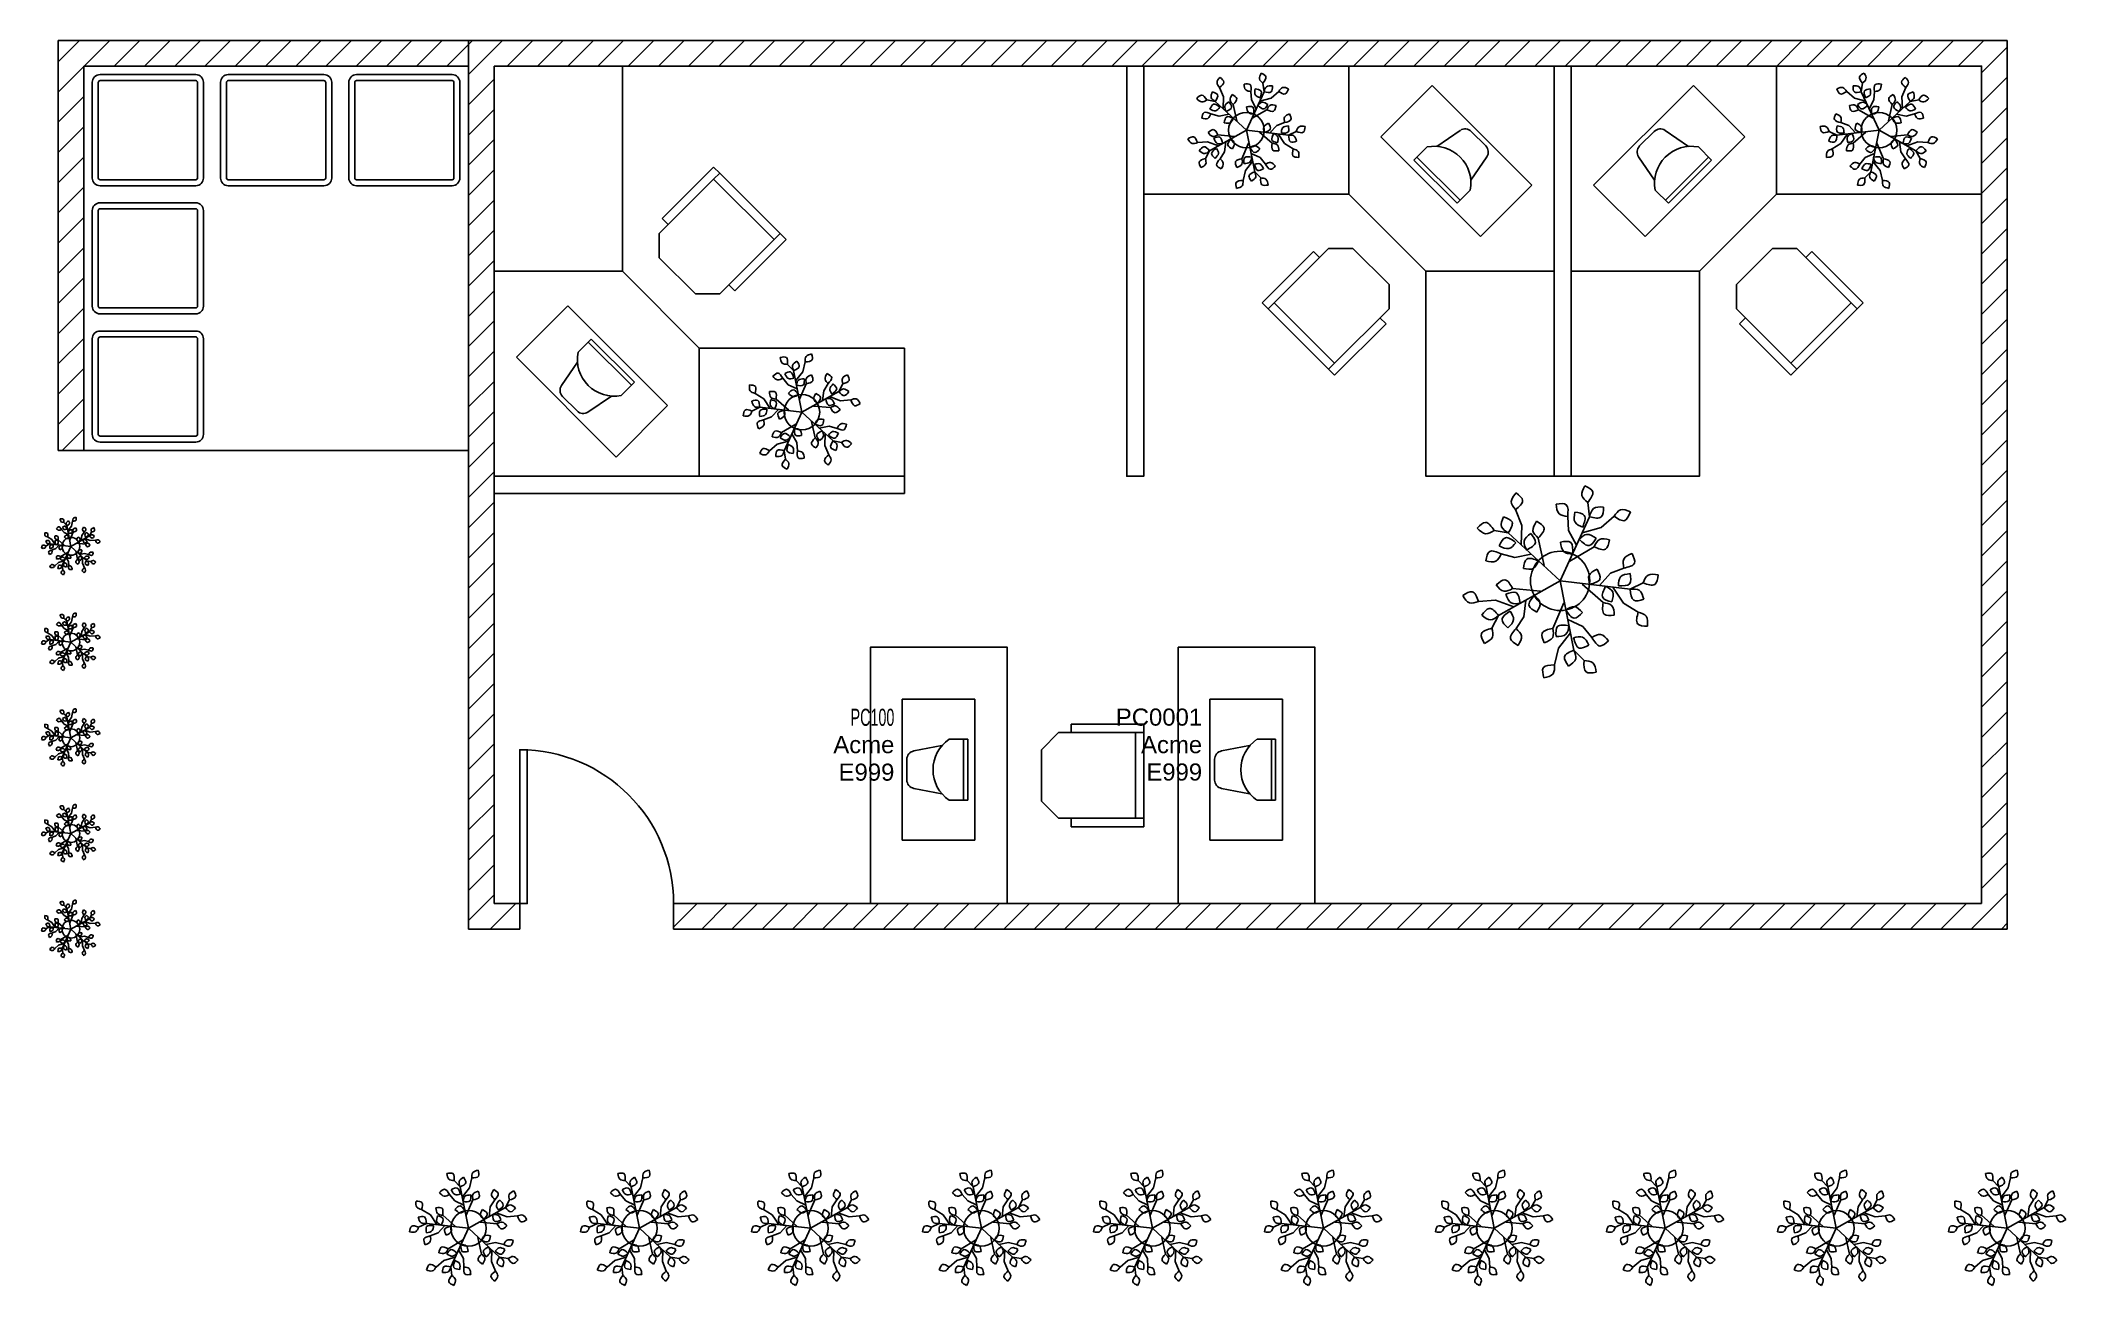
# Model space of a CAD drawing. Header units: millimetres. Extents: x 172 to 12021, y 358 to 7648.
import ezdxf
from ezdxf.enums import TextEntityAlignment as Align

# ---------------------------------------------------------------- set-up
doc = ezdxf.new("R2010")
doc.units = ezdxf.units.MM
doc.header["$LTSCALE"] = 200
doc.header["$MEASUREMENT"] = 0
for name, color, linetype in [('Bins', 150, 'Continuous'), ('CHAIRS', 100, 'Continuous'), ('DESKS', 7, 'Continuous'), ('Doors', 82, 'Continuous'), ('Furniture', 1, 'Continuous'), ('Hatching', 10, 'Continuous'), ('PCS', 10, 'Continuous'), ('PLANTS', 3, 'Continuous'), ('Walls', 42, 'Continuous')]:
    doc.layers.add(name, color=color, linetype=linetype)
doc.styles.get("Standard").update_dxf_attribs({"font": 'arial.ttf'})

# ---------------------------------------------------------------- blocks, each defined once
blk = doc.blocks.new('LEAF')
at = {"layer": 'PLANTS', "end_tangent": (0.962728, 0.27047)}
blk.add_spline([(0, 0), (-1.96, 1.89), (-3.91, 0.55)], degree=3, dxfattribs=at)
at = {"layer": 'PLANTS'}
blk.add_spline([(0, 0), (-1.96, -0.79), (-3.91, 0.55)], degree=3, dxfattribs=at)
blk = doc.blocks.new('PLANT')
at = {"layer": 'PLANTS'}
for p, q in [((-8.94, 12.99), (-10.48, 16.67)), ((0, 0), (6.9, 15.01)), ((1.96, 11.78), (1.76, 15.09)), ((6.9, 15.01), (6.44, 18.36)), ((9.59, 12.51), (12.61, 15.12)), ((-12.14, 11.21), (-15.47, 11.8)), ((0, 0), (-12.14, 11.21)), ((-9.12, 8.41), (-8.94, 12.99)), ((-3.71, 3.61), (-5.13, 10.02)), ((3.86, 8.39), (1.96, 11.78)), ((5.18, 11.27), (9.59, 12.51)), ((-10.6, 5.51), (-13.81, 6.34)), ((-6.79, 6.26), (-10.6, 5.51)), ((2.29, 4.64), (7.94, 7.98)), ((0, 0), (-14.41, -8.09)), ((0, 0), (16.41, -1.93)), ((0, 0), (3.24, -16.2)), ((9.17, -1.08), (11.81, 1.77)), ((11.81, 1.77), (14.9, 2.99)), ((-15.11, -4.49), (-19.09, -4.82)), ((-10.82, -6.07), (-15.11, -4.49)), ((-4.58, -2.41), (-11.11, -1.79)), ((-8.05, -4.52), (-8.51, -8.38)), ((5.12, -0.74), (10.04, -5.09)), ((12.32, -1.45), (14.86, -5.25)), ((16.41, -1.93), (19.45, -0.45)), ((-14.41, -8.09), (-16, -11.07)), ((-8.51, -8.38), (-10.29, -11.17)), ((0.88, -5.1), (-1.74, -11.12)), ((1.81, -9.05), (5.34, -10.69)), ((14.86, -5.25), (18.27, -7.32)), ((2.43, -12.17), (-0.4, -15.76)), ((5.34, -10.69), (7.45, -13.24)), ((-0.4, -15.76), (-1.32, -19.64)), ((3.24, -16.2), (5.58, -18.64))]:
    blk.add_line(p, q, dxfattribs=at)
blk.add_circle((0, 0), 6.94, dxfattribs=at)
for p, rotation in [((-10.48, 16.67), 275.0403243146722), ((1.76, 15.09), 320.7033619510831), ((6.44, 18.36), 288), ((-12.14, 11.21), 294.9348524070542), ((-5.13, 10.02), 283.8275635624211), ((5.3, 12.61), 306.4161162851195), ((6.9, 15.01), 222.9348524070542), ((12.61, 15.12), 203.0403243146722), ((-10.36, 8.94), 18.41611628511951), ((-7.87, 7.26), 263.5135545668045), ((2.9, 6.3), 323.1792104330925), ((4.47, 9.73), 191.5135545668045), ((7.94, 7.98), 211.8275635624211), ((-13.81, 6.34), 32.70336195108312), ((-5.1, 4.7), 35.17921043309246), ((14.9, 2.99), 248.7033619510831), ((-11.11, -1.79), 355.8275635624211), ((6.89, -0.81), 251.1792104330924), ((13.63, -1.14), 234.4161162851195), ((19.45, -0.45), 216), ((-19.09, -4.82), 347.0403243146721), ((-9.34, -5.24), 335.5135545668045), ((-6.05, -3.4), 107.1792104330925), ((10.04, -5.09), 139.8275635624211), ((10.64, -1.25), 119.5135545668045), ((16.41, -1.93), 150.9348524070542), ((-14.41, -8.09), 6.934852407054164), ((-11.7, -7.09), 90.41611628511951), ((2.1, -10.5), 47.51355456680455), ((1.36, -6.8), 179.1792104330925), ((18.27, -7.32), 131.0403243146722), ((-16, -11.07), 72), ((-10.29, -11.17), 104.7033619510831), ((-1.74, -11.12), 67.8275635624211), ((3.13, -13.32), 162.4161162851195), ((7.45, -13.24), 176.7033619510831), ((-1.32, -19.64), 59.0403243146722), ((3.24, -16.2), 78.93485240705415), ((5.58, -18.64), 144)]:
    blk.add_blockref('LEAF', p, dxfattribs=dict(at, rotation=rotation))
blk.add_blockref('LEAF', (-15.47, 11.8), dxfattribs=at)
blk = doc.blocks.new('MONITOR')
at = {"layer": 'PCS'}
for p, q in [((-5.61, 5.09), (-4.38, 11.61)), ((2.41, 13.24), (-2.41, 13.24)), ((5.61, 5.09), (4.38, 11.61)), ((-7.15, 3.36), (-7.15, -1)), ((-7.15, 0), (7.15, 0)), ((7.15, 3.36), (7.15, -1)), ((-7.15, -1), (7.15, -1))]:
    blk.add_line(p, q, dxfattribs=at)
for centre, radius, start, end in [((-2.41, 11.24), 2, 90, 169.3381), ((2.41, 11.24), 2, 10.6619, 90), ((0, -1.46), 8.62, 33.9811, 146.0189)]:
    blk.add_arc(centre, radius, start, end, dxfattribs=at)
blk = doc.blocks.new('PC')
at = {"layer": 'PCS'}
for p, q in [((-16.5, 17), (16.5, 17)), ((-16.5, 0), (-16.5, 17)), ((16.5, 17), (16.5, 0)), ((16.5, 0), (-16.5, 0))]:
    blk.add_line(p, q, dxfattribs=at)
at = {"layer": 'Walls'}
blk.add_blockref('MONITOR', (0, 2.62), dxfattribs=at)
blk = doc.blocks.new('DESK')
at = {"layer": 'DESKS'}
for points in [[(-96, -30), (-96, 0), (-48, 0), (-48, -30)], [(-48, 0), (0, 0), (0, -48), (-30, -48), (-48, -30)], [(0, -96), (-30, -96), (-30, -48), (0, -48)]]:
    blk.add_lwpolyline(points, close=True, dxfattribs=at)
blk = doc.blocks.new('CHAIR')
at = {"layer": 'CHAIRS'}
for p, q in [((-10, 0), (-12, 0)), ((-12, 0), (-12, -17)), ((-10, 0), (10, 0)), ((-10, -2), (-10, 0)), ((12, 0), (10, 0)), ((10, 0), (10, -2)), ((12, -17), (12, 0)), ((-10, -20), (-10, -2)), ((-10, -2), (10, -2)), ((10, -2), (10, -20)), ((-10, -17), (-12, -17)), ((12, -17), (10, -17)), ((-10, -20), (-6, -24)), ((10, -20), (6, -24)), ((6, -24), (-6, -24))]:
    blk.add_line(p, q, dxfattribs=at)
blk = doc.blocks.new('*U16')
for p, q in [((0, 0), (0, -100)), ((900, 0), (900, -100))]:
    blk.add_line(p, q)
blk.add_lwpolyline([(0, 0), (0, 900), (43.75, 900), (43.75, 0)], close=True)
blk.add_arc((0, 0), 900, 0, 90)
blk = doc.blocks.new('PC_Attributes')
for p, q in [((-425, -825), (-425, 0)), ((-425, 0), (0, 0)), ((0, 0), (0, -825)), ((-149, -234), (-40, -234)), ((-65, -591), (-65, -234)), ((-40, -591), (-40, -234)), ((-397, -352), (-397, -473)), ((-193, -272), (-356, -303)), ((-193, -553), (-356, -522)), ((-149, -591), (-40, -591)), ((0, -825), (-425, -825))]:
    blk.add_line(p, q)
for centre, radius, start, end in [((-29, -413), 215, 123.9811, 236.0189), ((-347, -352), 50, 100.6619, 180), ((-347, -473), 50, 180, 259.3381)]:
    blk.add_arc(centre, radius, start, end)
for tag, p in [('PC_ID', (-470, -155)), ('PC_MANU', (-470, -316)), ('EMP_ID', (-470, -476))]:
    blk.add_attdef(tag, text='', height=100).set_placement(p, align=Align.RIGHT)

msp = doc.modelspace()

# ---------------------------------------------------------------- hatches: boundary and pattern name
at = {"layer": 'Hatching'}
h = msp.add_hatch(dxfattribs=at)
h.set_pattern_fill('ANSI31', color=256, scale=1000)
h.paths.add_polyline_path([(2675, 7648), (275, 7648), (275, 5248), (425, 5248), (425, 7498), (2675, 7498)])
h = msp.add_hatch(dxfattribs=at)
h.set_pattern_fill('ANSI31', color=256, scale=1000)
h.paths.add_polyline_path([(11675, 7648), (2675, 7648), (2675, 2448), (2975, 2448), (2975, 2598), (2825, 2598), (2825, 7498), (3575, 7498), (11525, 7498), (11525, 6748), (11525, 2598), (3875, 2598), (3875, 2448), (11675, 2448)])

# ---------------------------------------------------------------- linework, layer by layer
at = {"layer": 'Bins'}
for points in [[(520, 6798), (1080, 6798, 0.414214), (1125, 6843), (1125, 7403, 0.414214), (1080, 7448), (520, 7448, 0.414214), (475, 7403), (475, 6843, 0.414214)], [(520, 6833), (1080, 6833, 0.414214), (1090, 6843), (1090, 7403, 0.414214), (1080, 7413), (520, 7413, 0.414214), (510, 7403), (510, 6843, 0.414214)], [(1830, 6798), (1270, 6798, -0.414214), (1225, 6843), (1225, 7403, -0.414214), (1270, 7448), (1830, 7448, -0.414214), (1875, 7403), (1875, 6843, -0.414214)], [(1830, 6833), (1270, 6833, -0.414214), (1260, 6843), (1260, 7403, -0.414214), (1270, 7413), (1830, 7413, -0.414214), (1840, 7403), (1840, 6843, -0.414214)], [(2580, 6798), (2020, 6798, -0.414214), (1975, 6843), (1975, 7403, -0.414214), (2020, 7448), (2580, 7448, -0.414214), (2625, 7403), (2625, 6843, -0.414214)], [(2580, 6833), (2020, 6833, -0.414214), (2010, 6843), (2010, 7403, -0.414214), (2020, 7413), (2580, 7413, -0.414214), (2590, 7403), (2590, 6843, -0.414214)], [(520, 6048), (1080, 6048, 0.414214), (1125, 6093), (1125, 6653, 0.414214), (1080, 6698), (520, 6698, 0.414214), (475, 6653), (475, 6093, 0.414214)], [(520, 6083), (1080, 6083, 0.414214), (1090, 6093), (1090, 6653, 0.414214), (1080, 6663), (520, 6663, 0.414214), (510, 6653), (510, 6093, 0.414214)], [(520, 5298), (1080, 5298, 0.414214), (1125, 5343), (1125, 5903, 0.414214), (1080, 5948), (520, 5948, 0.414214), (475, 5903), (475, 5343, 0.414214)], [(520, 5333), (1080, 5333, 0.414214), (1090, 5343), (1090, 5903, 0.414214), (1080, 5913), (520, 5913, 0.414214), (510, 5903), (510, 5343, 0.414214)]]:
    msp.add_lwpolyline(points, format="xyb", close=True, dxfattribs=at)
at = {"layer": 'Furniture'}
for points in [[(5826, 2598), (5826, 4098), (5026, 4098), (5026, 2598)], [(6826, 2598), (6826, 4098), (7626, 4098), (7626, 2598)]]:
    msp.add_lwpolyline(points, close=True, dxfattribs=at)
at = {"layer": 'Walls'}
for p, q in [((2675, 7648), (275, 7648)), ((275, 7648), (275, 5248)), ((2675, 7648), (11675, 7648)), ((2675, 2448), (2675, 7648)), ((11675, 7648), (11675, 2448)), ((425, 7498), (425, 5248)), ((2675, 7498), (425, 7498)), ((2825, 7498), (11525, 7498)), ((2825, 2598), (2825, 7498)), ((11525, 7498), (11525, 2598)), ((275, 5248), (425, 5248)), ((425, 5248), (2675, 5248)), ((2975, 2598), (2825, 2598)), ((2975, 2598), (2975, 2448)), ((11525, 2598), (3875, 2598)), ((3875, 2598), (3875, 2448)), ((2975, 2448), (2675, 2448)), ((11675, 2448), (3875, 2448))]:
    msp.add_line(p, q, dxfattribs=at)
for points in [[(6625, 7498), (6625, 5098), (6525, 5098), (6525, 7498)], [(9125, 7498), (9125, 5098), (9025, 5098), (9025, 7498)], [(2825, 5098), (5225, 5098), (5225, 4998), (2825, 4998)]]:
    msp.add_lwpolyline(points, close=True, dxfattribs=at)

# ---------------------------------------------------------------- block references
at = {"layer": 'CHAIRS', "yscale": 25, "zscale": 25}
for p, xscale, rotation in [((4321, 6695), -25, 314.9999999999999), ((7529, 5901), -25, 134.9999999999999), ((10621, 5901), 25, 225.0000000000001), ((6626, 3348), -25, 269.9999999999999)]:
    msp.add_blockref('CHAIR', p, dxfattribs=dict(at, xscale=xscale, rotation=rotation))
at = {"layer": 'DESKS', "xscale": 25, "yscale": 25, "zscale": 25, "rotation": 180}
msp.add_blockref('DESK', (2825, 5098), dxfattribs=at)
at = {"layer": 'DESKS', "yscale": 25, "zscale": 25}
for p, xscale in [((9025, 7498), 25), ((9125, 7498), -25)]:
    msp.add_blockref('DESK', p, dxfattribs=dict(at, xscale=xscale))
at = {"layer": 'Doors'}
msp.add_blockref('*U16', (2975, 2598), dxfattribs=at)
at = {"layer": 'PCS'}
for p, xscale, yscale, zscale, rotation in [((8302, 6793), 25, 25, 25, 315), ((9848, 6793), -25, 25, 25, 45), ((3548, 5803), 25.00000000000001, 25.00000000000001, 25.00000000000001, 135)]:
    msp.add_blockref('PC', p, dxfattribs=dict(at, xscale=xscale, yscale=yscale, zscale=zscale, rotation=rotation))
ref = msp.add_blockref('PC_Attributes', (5636, 3794), dxfattribs=at)
ref.add_attrib('PC_ID', 'PC100', dxfattribs={"layer": '0', "color": 3, "height": 100, "width": 0.6}).set_placement((5166, 3638), align=Align.RIGHT)
ref.add_attrib('PC_MANU', 'Acme', dxfattribs={"layer": '0', "height": 100}).set_placement((5166, 3478), align=Align.RIGHT)
ref.add_attrib('EMP_ID', 'E999', dxfattribs={"layer": '0', "height": 100}).set_placement((5166, 3317), align=Align.RIGHT)
msp.add_blockref('PC_Attributes', (7436, 3794), dxfattribs=at).add_auto_attribs({'PC_ID': 'PC0001', 'PC_MANU': 'Acme', 'EMP_ID': 'E999'})
at = {"layer": 'PLANTS'}
for p, xscale, yscale, zscale in [((7225, 7123), 15, 15, 15), ((10925, 7123), -15, 15, 15), ((9060, 4486), 25, 25, 25)]:
    msp.add_blockref('PLANT', p, dxfattribs=dict(at, xscale=xscale, yscale=yscale, zscale=zscale))
at = {"layer": 'PLANTS', "rotation": 180}
for p, xscale, yscale, zscale in [((4625, 5473), 15, 15, 15), ((350, 4688), 7.500000000000001, 7.500000000000001, 7.500000000000001), ((350, 4128), 7.500000000000001, 7.500000000000001, 7.500000000000001), ((350, 3568), 7.500000000000001, 7.500000000000001, 7.500000000000001), ((350, 3008), 7.500000000000001, 7.500000000000001, 7.500000000000001), ((350, 2448), 7.500000000000001, 7.500000000000001, 7.500000000000001), ((2675, 698), 15, 15, 15), ((3675, 698), 15, 15, 15), ((4675, 698), 15, 15, 15), ((5675, 698), 15, 15, 15), ((6675, 698), 15, 15, 15), ((7675, 698), 15, 15, 15), ((8675, 698), 15, 15, 15), ((9675, 698), 15, 15, 15), ((10675, 698), 15, 15, 15), ((11675, 698), 15, 15, 15)]:
    msp.add_blockref('PLANT', p, dxfattribs=dict(at, xscale=xscale, yscale=yscale, zscale=zscale))

doc.saveas('drawing.dxf')
